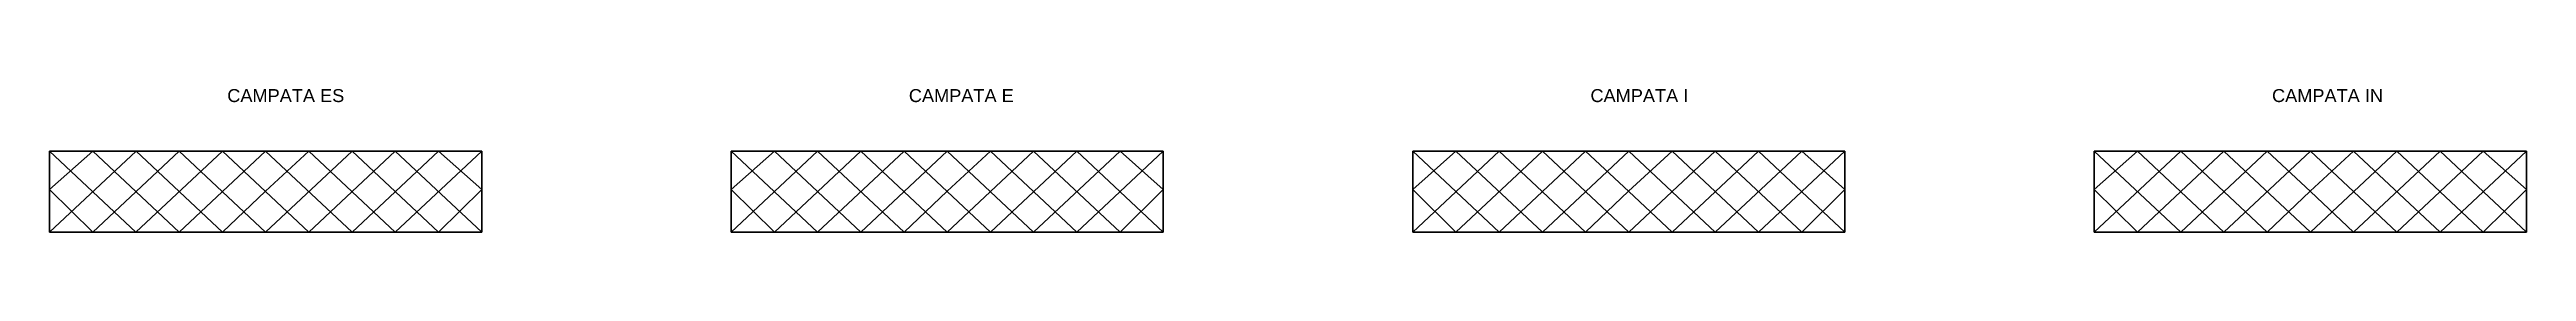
# Model space of a CAD drawing. Header units: millimetres. Extents: x -1222545 to -157688, y -208756 to 214433.
# Drawn here: x -348271 to -157688, y -208756 to -197706 of the extents above.
import ezdxf

# ---------------------------------------------------------------- set-up
doc = ezdxf.new("R2010")
doc.units = ezdxf.units.MM
for name, color, linetype, lineweight in [('CI1', 8, 'Continuous', 30), ('CI2', 9, 'Continuous', 30), ('CS', 7, 'Continuous', 30), ('D-1', 20, 'Continuous', 30), ('D-2', 18, 'Continuous', 30), ('D-3', 16, 'Continuous', 30), ('D-4', 30, 'Continuous', 30), ('D-5', 33, 'Continuous', 30), ('D_1', 70, 'Continuous', 30), ('D_2', 72, 'Continuous', 30), ('D_3', 74, 'Continuous', 30), ('D_4', 76, 'Continuous', 30), ('D_5', 78, 'Continuous', 30), ('LI1', 2, 'Continuous', 30), ('LI2', 12, 'Continuous', 30), ('LS1', 1, 'Continuous', 30), ('TI1', 11, 'Continuous', 30), ('TS1', 5, 'Continuous', 30), ('TS2', 6, 'Continuous', 30), ('tXf1', 4, 'Continuous', 30), ('tXf2', 55, 'Continuous', 30), ('tXs3', 61, 'Continuous', 30), ('V1', 3, 'Continuous', 30), ('V2', 4, 'Continuous', 30)]:
    doc.layers.add(name, color=color, linetype=linetype, lineweight=lineweight)
doc.styles.get("Standard").update_dxf_attribs({"font": 'arial.ttf'})

msp = doc.modelspace()

# ---------------------------------------------------------------- linework, layer by layer
at = {"layer": 'CI1'}
for p, q in [((-348271, -208756), (-344943, -208756)), ((-348271, -208756, 1520), (-344943, -208756, 1520)), ((-318343, -208756), (-315020, -208756)), ((-318343, -208756, 1520), (-315020, -208756, 1520)), ((-295827, -208756, 18787), (-292499, -208756, 18787)), ((-295827, -208756, 20307), (-292499, -208756, 20307)), ((-265899, -208756, 18787), (-262576, -208756, 18787)), ((-265899, -208756, 20307), (-262576, -208756, 20307)), ((-243383, -208756, 37574), (-240055, -208756, 37574)), ((-243383, -208756, 39094), (-240055, -208756, 39094)), ((-213455, -208756, 37574), (-210132, -208756, 37574)), ((-213455, -208756, 39094), (-210132, -208756, 39094)), ((-190939, -208756, 61361), (-187611, -208756, 61361)), ((-190939, -208756, 62881), (-187611, -208756, 62881)), ((-161011, -208756, 61361), (-157688, -208756, 61361)), ((-161011, -208756, 62881), (-157688, -208756, 62881))]:
    msp.add_line(p, q, dxfattribs=at)
at = {"layer": 'CI2', "extrusion": (4.24248e-16, 1, -2.22045e-16)}
for p, q in [((-344943, -208756), (-318343, -208756)), ((-344943, -208756, 1520), (-318343, -208756, 1520)), ((-292499, -208756, 18787), (-265899, -208756, 18787)), ((-292499, -208756, 20307), (-265899, -208756, 20307)), ((-240055, -208756, 37574), (-213455, -208756, 37574)), ((-240055, -208756, 39094), (-213455, -208756, 39094)), ((-187611, -208756, 61361), (-161011, -208756, 61361)), ((-187611, -208756, 62881), (-161011, -208756, 62881))]:
    msp.add_line(p, q, dxfattribs=at)
at = {"layer": 'CS', "extrusion": (0, 1, -2.22045e-16)}
for p, q in [((-315020, -202506, -787), (-348271, -202506, -787)), ((-315020, -202506, 263), (-348271, -202506, 263)), ((-315020, -202506, 1262), (-348271, -202506, 1262)), ((-315020, -202506, 2312), (-348271, -202506, 2312)), ((-262576, -202506, 18000), (-295827, -202506, 18000)), ((-262576, -202506, 19050), (-295827, -202506, 19050)), ((-262576, -202506, 20049), (-295827, -202506, 20049)), ((-262576, -202506, 21099), (-295827, -202506, 21099)), ((-210132, -202506, 36787), (-243383, -202506, 36787)), ((-210132, -202506, 37837), (-243383, -202506, 37837)), ((-210132, -202506, 38836), (-243383, -202506, 38836)), ((-210132, -202506, 39885), (-243383, -202506, 39885)), ((-157688, -202506, 60574), (-190939, -202506, 60574)), ((-157688, -202506, 61624), (-190939, -202506, 61624)), ((-157688, -202506, 62622), (-190939, -202506, 62622)), ((-157688, -202506, 63672), (-190939, -202506, 63672))]:
    msp.add_line(p, q, dxfattribs=at)
at = {"layer": 'D-1'}
for p, q in [((-321668, -208756, 3260), (-315020, -202506, 3260)), ((-321668, -208756, -1740), (-315020, -202506, -1740)), ((-295827, -205481, 22047), (-292499, -202506, 22047)), ((-295827, -208756, 22047), (-289172, -202506, 22047)), ((-295827, -205481, 17047), (-292499, -202506, 17047)), ((-295827, -208756, 17047), (-289172, -202506, 17047)), ((-318343, -208756, 3260), (-315020, -205481, 3260)), ((-318343, -208756, -1740), (-315020, -205481, -1740))]:
    msp.add_line(p, q, dxfattribs=at)
at = {"layer": 'D-2'}
for p, q in [((-324993, -208756, 3260), (-318343, -202506, 3260)), ((-324993, -208756, -1740), (-318343, -202506, -1740)), ((-292499, -208756, 22047), (-285849, -202506, 22047)), ((-292499, -208756, 17047), (-285849, -202506, 17047)), ((-269224, -208756, 22047), (-262576, -202506, 22047)), ((-269224, -208756, 17047), (-262576, -202506, 17047)), ((-243383, -205481, 40834), (-240055, -202506, 40834)), ((-243383, -208756, 40834), (-236728, -202506, 40834)), ((-243383, -205481, 35834), (-240055, -202506, 35834)), ((-243383, -208756, 35834), (-236728, -202506, 35834)), ((-216780, -208756, 40834), (-210132, -202506, 40834)), ((-216780, -208756, 35834), (-210132, -202506, 35834)), ((-190939, -205481, 64621), (-187611, -202506, 64621)), ((-190939, -208756, 64621), (-184284, -202506, 64621)), ((-190939, -205481, 59621), (-187611, -202506, 59621)), ((-190939, -208756, 59621), (-184284, -202506, 59621)), ((-164336, -208756, 64621), (-157688, -202506, 64621)), ((-164336, -208756, 59621), (-157688, -202506, 59621)), ((-265899, -208756, 22047), (-262576, -205481, 22047)), ((-265899, -208756, 17047), (-262576, -205481, 17047)), ((-213455, -208756, 40834), (-210132, -205481, 40834)), ((-213455, -208756, 35834), (-210132, -205481, 35834)), ((-161011, -208756, 64621), (-157688, -205481, 64621)), ((-161011, -208756, 59621), (-157688, -205481, 59621))]:
    msp.add_line(p, q, dxfattribs=at)
at = {"layer": 'D-3'}
for p, q in [((-328318, -208756, 3260), (-321666, -202506, 3260)), ((-328318, -208756, -1740), (-321666, -202506, -1740)), ((-289174, -208756, 22047), (-282522, -202506, 22047)), ((-289174, -208756, 17047), (-282522, -202506, 17047)), ((-272549, -208756, 22047), (-265899, -202506, 22047)), ((-272549, -208756, 17047), (-265899, -202506, 17047)), ((-240055, -208756, 40834), (-233405, -202506, 40834)), ((-240055, -208756, 35834), (-233405, -202506, 35834)), ((-220105, -208756, 40834), (-213455, -202506, 40834)), ((-220105, -208756, 35834), (-213455, -202506, 35834)), ((-187611, -208756, 64621), (-180961, -202506, 64621)), ((-187611, -208756, 59621), (-180961, -202506, 59621)), ((-167661, -208756, 64621), (-161011, -202506, 64621)), ((-167661, -208756, 59621), (-161011, -202506, 59621))]:
    msp.add_line(p, q, dxfattribs=at)
at = {"layer": 'D-4'}
for p, q in [((-348271, -205481, 3260), (-344943, -202506, 3260)), ((-348271, -202506, 3260), (-341618, -208756, 3260)), ((-348271, -208756, 3260), (-341616, -202506, 3260)), ((-348271, -205481, -1740), (-344943, -202506, -1740)), ((-348271, -202506, -1740), (-341618, -208756, -1740)), ((-348271, -208756, -1740), (-341616, -202506, -1740)), ((-331643, -208756, 3260), (-324993, -202506, 3260)), ((-331643, -208756, -1740), (-324993, -202506, -1740)), ((-285849, -208756, 22047), (-279199, -202506, 22050)), ((-285849, -208756, 17047), (-279199, -202506, 17047)), ((-275874, -208756, 22047), (-269222, -202506, 22047)), ((-275874, -208756, 17047), (-269222, -202506, 17047)), ((-236730, -208756, 40834), (-230078, -202506, 40834)), ((-236730, -208756, 35834), (-230078, -202506, 35834)), ((-223430, -208756, 40834), (-216778, -202506, 40834)), ((-223430, -208756, 35834), (-216778, -202506, 35834)), ((-184286, -208756, 64621), (-177634, -202506, 64621)), ((-184286, -208756, 59621), (-177634, -202506, 59621)), ((-170986, -208756, 64621), (-164334, -202506, 64621)), ((-170986, -208756, 59621), (-164334, -202506, 59621)), ((-348271, -205481, 3260), (-344943, -208756, 3260)), ((-348271, -205481, -1740), (-344943, -208756, -1740))]:
    msp.add_line(p, q, dxfattribs=at)
at = {"layer": 'D-5'}
for p, q in [((-344943, -208756, 3260), (-338293, -202506, 3260)), ((-344943, -208756, -1740), (-338293, -202506, -1740)), ((-341618, -208756, 3260), (-334966, -202506, 3260)), ((-341618, -208756, -1740), (-334966, -202506, -1740)), ((-338293, -208756, 3260), (-331643, -202506, 3263)), ((-338293, -208756, -1740), (-331643, -202506, -1740)), ((-331659, -205607, 3260), (-328316, -202506, 3260)), ((-331659, -205607, -1740), (-328316, -202506, -1740)), ((-279215, -205607, 22047), (-275872, -202506, 22047)), ((-279215, -205607, 17047), (-275872, -202506, 17047)), ((-279199, -208756, 22047), (-272549, -202506, 22047)), ((-279199, -208756, 17047), (-272549, -202506, 17047)), ((-233405, -208756, 40834), (-226755, -202506, 40837)), ((-233405, -208756, 35834), (-226755, -202506, 35834)), ((-226771, -205607, 40834), (-223428, -202506, 40834)), ((-226771, -205607, 35834), (-223428, -202506, 35834)), ((-226755, -208756, 40834), (-220105, -202506, 40834)), ((-226755, -208756, 35834), (-220105, -202506, 35834)), ((-180961, -208756, 64621), (-174311, -202506, 64624)), ((-180961, -208756, 59621), (-174311, -202506, 59621)), ((-174327, -205607, 64621), (-170984, -202506, 64621)), ((-174327, -205607, 59621), (-170984, -202506, 59621)), ((-174311, -208756, 64621), (-167661, -202506, 64621)), ((-174311, -208756, 59621), (-167661, -202506, 59621)), ((-334968, -208756, 3260), (-331659, -205607, 3260)), ((-334968, -208756, -1740), (-331659, -205607, -1740)), ((-282524, -208756, 22047), (-279215, -205607, 22047)), ((-282524, -208756, 17047), (-279215, -205607, 17047)), ((-230080, -208756, 40834), (-226771, -205607, 40834)), ((-230080, -208756, 35834), (-226771, -205607, 35834)), ((-177636, -208756, 64621), (-174327, -205607, 64621)), ((-177636, -208756, 59621), (-174327, -205607, 59621))]:
    msp.add_line(p, q, dxfattribs=at)
at = {"layer": 'D_1'}
for p, q in [((-321666, -202506, 3260), (-315020, -208756, 3260)), ((-321666, -202506, -1740), (-315020, -208756, -1740)), ((-318343, -202506, 3260), (-315020, -205481, 3260)), ((-318343, -202506, -1740), (-315020, -205481, -1740)), ((-295827, -202506, 22047), (-289174, -208756, 22047)), ((-295827, -202506, 17047), (-289174, -208756, 17047)), ((-295827, -205481, 22047), (-292499, -208756, 22047)), ((-295827, -205481, 17047), (-292499, -208756, 17047))]:
    msp.add_line(p, q, dxfattribs=at)
at = {"layer": 'D_2'}
for p, q in [((-324993, -202506, 3260), (-318343, -208756, 3260)), ((-324993, -202506, -1740), (-318343, -208756, -1740)), ((-292499, -202506, 22047), (-285849, -208756, 22047)), ((-292499, -202506, 17047), (-285849, -208756, 17047)), ((-269222, -202506, 22047), (-262576, -208756, 22047)), ((-269222, -202506, 17047), (-262576, -208756, 17047)), ((-265899, -202506, 22047), (-262576, -205481, 22047)), ((-265899, -202506, 17047), (-262576, -205481, 17047)), ((-243383, -202506, 40834), (-236730, -208756, 40834)), ((-243383, -202506, 35834), (-236730, -208756, 35834)), ((-216778, -202506, 40834), (-210132, -208756, 40834)), ((-216778, -202506, 35834), (-210132, -208756, 35834)), ((-213455, -202506, 40834), (-210132, -205481, 40834)), ((-213455, -202506, 35834), (-210132, -205481, 35834)), ((-190939, -202506, 64621), (-184286, -208756, 64621)), ((-190939, -202506, 59621), (-184286, -208756, 59621)), ((-164334, -202506, 64621), (-157688, -208756, 64621)), ((-164334, -202506, 59621), (-157688, -208756, 59621)), ((-161011, -202506, 64621), (-157688, -205481, 64621)), ((-161011, -202506, 59621), (-157688, -205481, 59621)), ((-243383, -205481, 40834), (-240055, -208756, 40834)), ((-243383, -205481, 35834), (-240055, -208756, 35834)), ((-190939, -205481, 64621), (-187611, -208756, 64621)), ((-190939, -205481, 59621), (-187611, -208756, 59621))]:
    msp.add_line(p, q, dxfattribs=at)
at = {"layer": 'D_3'}
for p, q in [((-328316, -202506, 3260), (-321668, -208756, 3260)), ((-328316, -202506, -1740), (-321668, -208756, -1740)), ((-289172, -202506, 22047), (-282524, -208756, 22047)), ((-289172, -202506, 17047), (-282524, -208756, 17047)), ((-272549, -202506, 22047), (-265899, -208756, 22047)), ((-272549, -202506, 17047), (-265899, -208756, 17047)), ((-240055, -202506, 40834), (-233405, -208756, 40834)), ((-240055, -202506, 35834), (-233405, -208756, 35834)), ((-220105, -202506, 40834), (-213455, -208756, 40834)), ((-220105, -202506, 35834), (-213455, -208756, 35834)), ((-187611, -202506, 64621), (-180961, -208756, 64621)), ((-187611, -202506, 59621), (-180961, -208756, 59621)), ((-167661, -202506, 64621), (-161011, -208756, 64621)), ((-167661, -202506, 59621), (-161011, -208756, 59621))]:
    msp.add_line(p, q, dxfattribs=at)
at = {"layer": 'D_4'}
for p, q in [((-331643, -202506, 3263), (-324993, -208756, 3260)), ((-331643, -202506, -1740), (-324993, -208756, -1740)), ((-285849, -202506, 22047), (-279199, -208756, 22047)), ((-285849, -202506, 17047), (-279199, -208756, 17047)), ((-275872, -202506, 22047), (-269224, -208756, 22047)), ((-275872, -202506, 17047), (-269224, -208756, 17047)), ((-236728, -202506, 40834), (-230080, -208756, 40834)), ((-236728, -202506, 35834), (-230080, -208756, 35834)), ((-223428, -202506, 40834), (-216780, -208756, 40834)), ((-223428, -202506, 35834), (-216780, -208756, 35834)), ((-184284, -202506, 64621), (-177636, -208756, 64621)), ((-184284, -202506, 59621), (-177636, -208756, 59621)), ((-170984, -202506, 64621), (-164336, -208756, 64621)), ((-170984, -202506, 59621), (-164336, -208756, 59621))]:
    msp.add_line(p, q, dxfattribs=at)
at = {"layer": 'D_5'}
for p, q in [((-344943, -202506, 3260), (-338293, -208756, 3260)), ((-344943, -202506, -1740), (-338293, -208756, -1740)), ((-341616, -202506, 3260), (-334968, -208756, 3260)), ((-341616, -202506, -1740), (-334968, -208756, -1740)), ((-338293, -202506, 3260), (-331643, -208756, 3260)), ((-338293, -202506, -1740), (-331643, -208756, -1740)), ((-334966, -202506, 3260), (-331642, -205623, 3260)), ((-334966, -202506, -1740), (-331642, -205623, -1740)), ((-282522, -202506, 22047), (-279198, -205623, 22047)), ((-282522, -202506, 17047), (-279198, -205623, 17047)), ((-279199, -202506, 22050), (-272549, -208756, 22047)), ((-279199, -202506, 17047), (-272549, -208756, 17047)), ((-233405, -202506, 40834), (-226755, -208756, 40834)), ((-233405, -202506, 35834), (-226755, -208756, 35834)), ((-230078, -202506, 40834), (-226754, -205623, 40834)), ((-230078, -202506, 35834), (-226754, -205623, 35834)), ((-226755, -202506, 40837), (-220105, -208756, 40834)), ((-226755, -202506, 35834), (-220105, -208756, 35834)), ((-180961, -202506, 64621), (-174311, -208756, 64621)), ((-180961, -202506, 59621), (-174311, -208756, 59621)), ((-177634, -202506, 64621), (-174310, -205623, 64621)), ((-177634, -202506, 59621), (-174310, -205623, 59621)), ((-174311, -202506, 64624), (-167661, -208756, 64621)), ((-174311, -202506, 59621), (-167661, -208756, 59621)), ((-331642, -205623, 3260), (-328318, -208756, 3260)), ((-331642, -205623, -1740), (-328318, -208756, -1740)), ((-279198, -205623, 22047), (-275874, -208756, 22047)), ((-279198, -205623, 17047), (-275874, -208756, 17047)), ((-226754, -205623, 40834), (-223430, -208756, 40834)), ((-226754, -205623, 35834), (-223430, -208756, 35834)), ((-174310, -205623, 64621), (-170986, -208756, 64621)), ((-174310, -205623, 59621), (-170986, -208756, 59621))]:
    msp.add_line(p, q, dxfattribs=at)
at = {"layer": 'LI1'}
for points, elevation in [([(-348271, -208756), (-348271, -208756), (-341618, -208756), (-338293, -208756), (-334968, -208756), (-331643, -208756), (-328318, -208756), (-324993, -208756), (-321668, -208756), (-318343, -208756), (-318343, -208756)], 3260), ([(-318343, -208756), (-318343, -208756), (-321668, -208756), (-324993, -208756), (-331643, -208756), (-334968, -208756), (-338293, -208756), (-341618, -208756), (-348271, -208756), (-348271, -208756)], -1740), ([(-292499, -208756), (-292499, -208756), (-289174, -208756), (-285849, -208756), (-282524, -208756), (-279199, -208756), (-275874, -208756), (-272549, -208756), (-269224, -208756), (-265899, -208756), (-265899, -208756)], 22047), ([(-265899, -208756), (-265899, -208756), (-269224, -208756), (-272549, -208756), (-279199, -208756), (-282524, -208756), (-285849, -208756), (-289174, -208756), (-292499, -208756), (-292499, -208756)], 17047), ([(-240055, -208756), (-240055, -208756), (-236730, -208756), (-233405, -208756), (-230080, -208756), (-226755, -208756), (-223430, -208756), (-220105, -208756), (-216780, -208756), (-213455, -208756), (-213455, -208756)], 40834), ([(-213455, -208756), (-213455, -208756), (-216780, -208756), (-220105, -208756), (-226755, -208756), (-230080, -208756), (-233405, -208756), (-236730, -208756), (-240055, -208756), (-240055, -208756)], 35834), ([(-187611, -208756), (-187611, -208756), (-184286, -208756), (-180961, -208756), (-177636, -208756), (-174311, -208756), (-170986, -208756), (-167661, -208756), (-164336, -208756), (-161011, -208756), (-161011, -208756)], 64621), ([(-161011, -208756), (-161011, -208756), (-164336, -208756), (-167661, -208756), (-174311, -208756), (-177636, -208756), (-180961, -208756), (-184286, -208756), (-187611, -208756), (-187611, -208756)], 59621)]:
    msp.add_lwpolyline(points, dxfattribs=dict(at, elevation=elevation))
at = {"layer": 'LI2'}
for p, q in [((-318343, -208756, 3260), (-315020, -208756, 3260)), ((-318343, -208756, -1740), (-315020, -208756, -1740)), ((-292499, -208756, 22047), (-295827, -208756, 22047)), ((-292499, -208756, 17047), (-295827, -208756, 17047)), ((-265899, -208756, 22047), (-262576, -208756, 22047)), ((-265899, -208756, 17047), (-262576, -208756, 17047)), ((-240055, -208756, 40834), (-243383, -208756, 40834)), ((-240055, -208756, 35834), (-243383, -208756, 35834)), ((-213455, -208756, 40834), (-210132, -208756, 40834)), ((-213455, -208756, 35834), (-210132, -208756, 35834)), ((-187611, -208756, 64621), (-190939, -208756, 64621)), ((-187611, -208756, 59621), (-190939, -208756, 59621)), ((-161011, -208756, 64621), (-157688, -208756, 64621)), ((-161011, -208756, 59621), (-157688, -208756, 59621))]:
    msp.add_line(p, q, dxfattribs=at)
at = {"layer": 'LS1'}
for p, q in [((-348271, -202506, 3260), (-344943, -202506, 3260)), ((-348271, -202506, -1740), (-344943, -202506, -1740)), ((-344943, -202506, -1740), (-341616, -202506, -1740)), ((-344943, -202506, 3260), (-341616, -202506, 3260)), ((-341616, -202506, -1740), (-338293, -202506, -1740)), ((-341616, -202506, 3260), (-338293, -202506, 3260)), ((-338293, -202506, -1740), (-334966, -202506, -1740)), ((-338293, -202506, 3260), (-334966, -202506, 3260)), ((-334966, -202506, -1740), (-331643, -202506, -1740)), ((-334966, -202506, 3260), (-331643, -202506, 3263)), ((-331643, -202506, -1740), (-328316, -202506, -1740)), ((-331643, -202506, 3263), (-328316, -202506, 3260)), ((-328316, -202506, -1740), (-324993, -202506, -1740)), ((-328316, -202506, 3260), (-324993, -202506, 3260)), ((-324993, -202506, -1740), (-321666, -202506, -1740)), ((-324993, -202506, 3260), (-321666, -202506, 3260)), ((-321666, -202506, -1740), (-318343, -202506, -1740)), ((-321666, -202506, 3260), (-318343, -202506, 3260)), ((-318343, -202506, -1740), (-315020, -202506, -1740)), ((-318343, -202506, 3260), (-315020, -202506, 3260)), ((-295827, -202506, 22047), (-292499, -202506, 22047)), ((-295827, -202506, 17047), (-292499, -202506, 17047)), ((-292499, -202506, 17047), (-289172, -202506, 17047)), ((-292499, -202506, 22047), (-289172, -202506, 22047)), ((-289172, -202506, 17047), (-285849, -202506, 17047)), ((-289172, -202506, 22047), (-285849, -202506, 22047)), ((-285849, -202506, 17047), (-282522, -202506, 17047)), ((-285849, -202506, 22047), (-282522, -202506, 22047)), ((-282522, -202506, 17047), (-279199, -202506, 17047)), ((-282522, -202506, 22047), (-279199, -202506, 22050)), ((-279199, -202506, 17047), (-275872, -202506, 17047)), ((-279199, -202506, 22050), (-275872, -202506, 22047)), ((-275872, -202506, 17047), (-272549, -202506, 17047)), ((-275872, -202506, 22047), (-272549, -202506, 22047)), ((-272549, -202506, 17047), (-269222, -202506, 17047)), ((-272549, -202506, 22047), (-269222, -202506, 22047)), ((-269222, -202506, 17047), (-265899, -202506, 17047)), ((-269222, -202506, 22047), (-265899, -202506, 22047)), ((-265899, -202506, 17047), (-262576, -202506, 17047)), ((-265899, -202506, 22047), (-262576, -202506, 22047)), ((-243383, -202506, 40834), (-240055, -202506, 40834)), ((-243383, -202506, 35834), (-240055, -202506, 35834)), ((-240055, -202506, 35834), (-236728, -202506, 35834)), ((-240055, -202506, 40834), (-236728, -202506, 40834)), ((-236728, -202506, 35834), (-233405, -202506, 35834)), ((-236728, -202506, 40834), (-233405, -202506, 40834)), ((-233405, -202506, 35834), (-230078, -202506, 35834)), ((-233405, -202506, 40834), (-230078, -202506, 40834)), ((-230078, -202506, 35834), (-226755, -202506, 35834)), ((-230078, -202506, 40834), (-226755, -202506, 40837)), ((-226755, -202506, 35834), (-223428, -202506, 35834)), ((-226755, -202506, 40837), (-223428, -202506, 40834)), ((-223428, -202506, 35834), (-220105, -202506, 35834)), ((-223428, -202506, 40834), (-220105, -202506, 40834)), ((-220105, -202506, 35834), (-216778, -202506, 35834)), ((-220105, -202506, 40834), (-216778, -202506, 40834)), ((-216778, -202506, 35834), (-213455, -202506, 35834)), ((-216778, -202506, 40834), (-213455, -202506, 40834)), ((-213455, -202506, 35834), (-210132, -202506, 35834)), ((-213455, -202506, 40834), (-210132, -202506, 40834)), ((-190939, -202506, 64621), (-187611, -202506, 64621)), ((-190939, -202506, 59621), (-187611, -202506, 59621)), ((-187611, -202506, 59621), (-184284, -202506, 59621)), ((-187611, -202506, 64621), (-184284, -202506, 64621)), ((-184284, -202506, 59621), (-180961, -202506, 59621)), ((-184284, -202506, 64621), (-180961, -202506, 64621)), ((-180961, -202506, 59621), (-177634, -202506, 59621)), ((-180961, -202506, 64621), (-177634, -202506, 64621)), ((-177634, -202506, 59621), (-174311, -202506, 59621)), ((-177634, -202506, 64621), (-174311, -202506, 64624)), ((-174311, -202506, 59621), (-170984, -202506, 59621)), ((-174311, -202506, 64624), (-170984, -202506, 64621)), ((-170984, -202506, 59621), (-167661, -202506, 59621)), ((-170984, -202506, 64621), (-167661, -202506, 64621)), ((-167661, -202506, 59621), (-164334, -202506, 59621)), ((-167661, -202506, 64621), (-164334, -202506, 64621)), ((-164334, -202506, 59621), (-161011, -202506, 59621)), ((-164334, -202506, 64621), (-161011, -202506, 64621)), ((-161011, -202506, 59621), (-157688, -202506, 59621)), ((-161011, -202506, 64621), (-157688, -202506, 64621))]:
    msp.add_line(p, q, dxfattribs=at)
at = {"layer": 'TI1', "extrusion": (4.24248e-16, 1, -2.22045e-16)}
for p, q in [((-348271, -208756, -1740), (-348271, -208756, 3260)), ((-344943, -208756, -1740), (-344943, -208756, 3260)), ((-341618, -208756, -1740), (-341618, -208756, 3260)), ((-338293, -208756, -1740), (-338293, -208756, 3260)), ((-334968, -208756, -1740), (-334968, -208756, 3260)), ((-331643, -208756, -1740), (-331643, -208756, 3260)), ((-328318, -208756, -1740), (-328318, -208756, 3260)), ((-324993, -208756, -1740), (-324993, -208756, 3260)), ((-321668, -208756, -1740), (-321668, -208756, 3260)), ((-318343, -208756, -1740), (-318343, -208756, 3260)), ((-315020, -208756, -1740), (-315020, -208756, 3260)), ((-295827, -208756, 17047), (-295827, -208756, 22047)), ((-292499, -208756, 17047), (-292499, -208756, 22047)), ((-289174, -208756, 17047), (-289174, -208756, 22047)), ((-285849, -208756, 17047), (-285849, -208756, 22047)), ((-282524, -208756, 17047), (-282524, -208756, 22047)), ((-279199, -208756, 17047), (-279199, -208756, 22047)), ((-275874, -208756, 17047), (-275874, -208756, 22047)), ((-272549, -208756, 17047), (-272549, -208756, 22047)), ((-269224, -208756, 17047), (-269224, -208756, 22047)), ((-265899, -208756, 17047), (-265899, -208756, 22047)), ((-262576, -208756, 17047), (-262576, -208756, 22047)), ((-243383, -208756, 35834), (-243383, -208756, 40834)), ((-240055, -208756, 35834), (-240055, -208756, 40834)), ((-236730, -208756, 35834), (-236730, -208756, 40834)), ((-233405, -208756, 35834), (-233405, -208756, 40834)), ((-230080, -208756, 35834), (-230080, -208756, 40834)), ((-226755, -208756, 35834), (-226755, -208756, 40834)), ((-223430, -208756, 35834), (-223430, -208756, 40834)), ((-220105, -208756, 35834), (-220105, -208756, 40834)), ((-216780, -208756, 35834), (-216780, -208756, 40834)), ((-213455, -208756, 35834), (-213455, -208756, 40834)), ((-210132, -208756, 35834), (-210132, -208756, 40834)), ((-190939, -208756, 59621), (-190939, -208756, 64621)), ((-187611, -208756, 59621), (-187611, -208756, 64621)), ((-184286, -208756, 59621), (-184286, -208756, 64621)), ((-180961, -208756, 59621), (-180961, -208756, 64621)), ((-177636, -208756, 59621), (-177636, -208756, 64621)), ((-174311, -208756, 59621), (-174311, -208756, 64621)), ((-170986, -208756, 59621), (-170986, -208756, 64621)), ((-167661, -208756, 59621), (-167661, -208756, 64621)), ((-164336, -208756, 59621), (-164336, -208756, 64621)), ((-161011, -208756, 59621), (-161011, -208756, 64621)), ((-157688, -208756, 59621), (-157688, -208756, 64621))]:
    msp.add_line(p, q, dxfattribs=at)
at = {"layer": 'TS1'}
for p, q in [((-348271, -202506, -1740), (-348271, -202506, 3260)), ((-315020, -202506, -1740), (-315020, -202506, 3260)), ((-295827, -202506, 17047), (-295827, -202506, 22047)), ((-262576, -202506, 17047), (-262576, -202506, 22047)), ((-243383, -202506, 35834), (-243383, -202506, 40834)), ((-210132, -202506, 35834), (-210132, -202506, 40834)), ((-190939, -202506, 59621), (-190939, -202506, 64621)), ((-157688, -202506, 59621), (-157688, -202506, 64621))]:
    msp.add_line(p, q, dxfattribs=at)
at = {"layer": 'TS2'}
for p, q in [((-344943, -202506, -1740), (-344943, -202506, 3260)), ((-341616, -202506, -1740), (-341616, -202506, 3260)), ((-338293, -202506, -1740), (-338293, -202506, 3260)), ((-334966, -202506, -1740), (-334966, -202506, 3260)), ((-331643, -202506, -1740), (-331643, -202506, 3263)), ((-328316, -202506, -1740), (-328316, -202506, 3260)), ((-324993, -202506, -1740), (-324993, -202506, 3260)), ((-321666, -202506, -1740), (-321666, -202506, 3260)), ((-318343, -202506, -1740), (-318343, -202506, 3260)), ((-292499, -202506, 17047), (-292499, -202506, 22047)), ((-289172, -202506, 17047), (-289172, -202506, 22047)), ((-285849, -202506, 17047), (-285849, -202506, 22047)), ((-282522, -202506, 17047), (-282522, -202506, 22047)), ((-279199, -202506, 17047), (-279199, -202506, 22050)), ((-275872, -202506, 17047), (-275872, -202506, 22047)), ((-272549, -202506, 17047), (-272549, -202506, 22047)), ((-269222, -202506, 17047), (-269222, -202506, 22047)), ((-265899, -202506, 17047), (-265899, -202506, 22047)), ((-240055, -202506, 35834), (-240055, -202506, 40834)), ((-236728, -202506, 35834), (-236728, -202506, 40834)), ((-233405, -202506, 35834), (-233405, -202506, 40834)), ((-230078, -202506, 35834), (-230078, -202506, 40834)), ((-226755, -202506, 35834), (-226755, -202506, 40837)), ((-223428, -202506, 35834), (-223428, -202506, 40834)), ((-220105, -202506, 35834), (-220105, -202506, 40834)), ((-216778, -202506, 35834), (-216778, -202506, 40834)), ((-213455, -202506, 35834), (-213455, -202506, 40834)), ((-187611, -202506, 59621), (-187611, -202506, 64621)), ((-184284, -202506, 59621), (-184284, -202506, 64621)), ((-180961, -202506, 59621), (-180961, -202506, 64621)), ((-177634, -202506, 59621), (-177634, -202506, 64621)), ((-174311, -202506, 59621), (-174311, -202506, 64624)), ((-170984, -202506, 59621), (-170984, -202506, 64621)), ((-167661, -202506, 59621), (-167661, -202506, 64621)), ((-164334, -202506, 59621), (-164334, -202506, 64621)), ((-161011, -202506, 59621), (-161011, -202506, 64621))]:
    msp.add_line(p, q, dxfattribs=at)
at = {"layer": 'tXf1', "extrusion": (4.24248e-16, 1, -2.22045e-16)}
for p, q in [((-348271, -208756, -1740), (-344943, -208756, 3260)), ((-344943, -208756, -1740), (-348271, -208756, 3260)), ((-344943, -208756, 3260), (-341618, -208756, -1740)), ((-341618, -208756, 3260), (-344943, -208756, -1740)), ((-341618, -208756, -1740), (-338293, -208756, 3260)), ((-338293, -208756, -1740), (-341618, -208756, 3260)), ((-338293, -208756, 3260), (-334968, -208756, -1740)), ((-334968, -208756, 3260), (-338293, -208756, -1740)), ((-334968, -208756, -1740), (-331643, -208756, 3260)), ((-331643, -208756, -1740), (-334968, -208756, 3260)), ((-331643, -208756, 3260), (-328318, -208756, -1740)), ((-328318, -208756, 3260), (-331643, -208756, -1740)), ((-328318, -208756, -1740), (-324993, -208756, 3260)), ((-324993, -208756, -1740), (-328318, -208756, 3260)), ((-324993, -208756, 3260), (-321668, -208756, -1740)), ((-321668, -208756, 3260), (-324993, -208756, -1740)), ((-321668, -208756, -1740), (-318343, -208756, 3260)), ((-318343, -208756, -1740), (-321668, -208756, 3260)), ((-318343, -208756, 3260), (-315020, -208756, -1740)), ((-315020, -208756, 3260), (-318343, -208756, -1740)), ((-295827, -208756, 17047), (-292499, -208756, 22047)), ((-292499, -208756, 17047), (-295827, -208756, 22047)), ((-292499, -208756, 22047), (-289174, -208756, 17047)), ((-289174, -208756, 22047), (-292499, -208756, 17047)), ((-289174, -208756, 17047), (-285849, -208756, 22047)), ((-285849, -208756, 17047), (-289174, -208756, 22047)), ((-285849, -208756, 22047), (-282524, -208756, 17047)), ((-282524, -208756, 22047), (-285849, -208756, 17047)), ((-282524, -208756, 17047), (-279199, -208756, 22047)), ((-279199, -208756, 17047), (-282524, -208756, 22047)), ((-279199, -208756, 22047), (-275874, -208756, 17047)), ((-275874, -208756, 22047), (-279199, -208756, 17047)), ((-275874, -208756, 17047), (-272549, -208756, 22047)), ((-272549, -208756, 17047), (-275874, -208756, 22047)), ((-272549, -208756, 22047), (-269224, -208756, 17047)), ((-269224, -208756, 22047), (-272549, -208756, 17047)), ((-269224, -208756, 17047), (-265899, -208756, 22047)), ((-265899, -208756, 17047), (-269224, -208756, 22047)), ((-265899, -208756, 22047), (-262576, -208756, 17047)), ((-262576, -208756, 22047), (-265899, -208756, 17047)), ((-243383, -208756, 35834), (-240055, -208756, 40834)), ((-240055, -208756, 35834), (-243383, -208756, 40834)), ((-240055, -208756, 40834), (-236730, -208756, 35834)), ((-236730, -208756, 40834), (-240055, -208756, 35834)), ((-236730, -208756, 35834), (-233405, -208756, 40834)), ((-233405, -208756, 35834), (-236730, -208756, 40834)), ((-233405, -208756, 40834), (-230080, -208756, 35834)), ((-230080, -208756, 40834), (-233405, -208756, 35834)), ((-230080, -208756, 35834), (-226755, -208756, 40834)), ((-226755, -208756, 35834), (-230080, -208756, 40834)), ((-226755, -208756, 40834), (-223430, -208756, 35834)), ((-223430, -208756, 40834), (-226755, -208756, 35834)), ((-223430, -208756, 35834), (-220105, -208756, 40834)), ((-220105, -208756, 35834), (-223430, -208756, 40834)), ((-220105, -208756, 40834), (-216780, -208756, 35834)), ((-216780, -208756, 40834), (-220105, -208756, 35834)), ((-216780, -208756, 35834), (-213455, -208756, 40834)), ((-213455, -208756, 35834), (-216780, -208756, 40834)), ((-213455, -208756, 40834), (-210132, -208756, 35834)), ((-210132, -208756, 40834), (-213455, -208756, 35834)), ((-190939, -208756, 59621), (-187611, -208756, 64621)), ((-187611, -208756, 59621), (-190939, -208756, 64621)), ((-187611, -208756, 64621), (-184286, -208756, 59621)), ((-184286, -208756, 64621), (-187611, -208756, 59621)), ((-184286, -208756, 59621), (-180961, -208756, 64621)), ((-180961, -208756, 59621), (-184286, -208756, 64621)), ((-180961, -208756, 64621), (-177636, -208756, 59621)), ((-177636, -208756, 64621), (-180961, -208756, 59621)), ((-177636, -208756, 59621), (-174311, -208756, 64621)), ((-174311, -208756, 59621), (-177636, -208756, 64621)), ((-174311, -208756, 64621), (-170986, -208756, 59621)), ((-170986, -208756, 64621), (-174311, -208756, 59621)), ((-170986, -208756, 59621), (-167661, -208756, 64621)), ((-167661, -208756, 59621), (-170986, -208756, 64621)), ((-167661, -208756, 64621), (-164336, -208756, 59621)), ((-164336, -208756, 64621), (-167661, -208756, 59621)), ((-164336, -208756, 59621), (-161011, -208756, 64621)), ((-161011, -208756, 59621), (-164336, -208756, 64621)), ((-161011, -208756, 64621), (-157688, -208756, 59621)), ((-157688, -208756, 64621), (-161011, -208756, 59621))]:
    msp.add_line(p, q, dxfattribs=at)
at = {"layer": 'tXs3', "extrusion": (0, 1, -2.22045e-16)}
for p, q in [((-348271, -202506, -1740), (-344943, -202506, 3260)), ((-344943, -202506, -1740), (-348271, -202506, 3260)), ((-344943, -202506, 3260), (-341616, -202506, -1740)), ((-341616, -202506, 3260), (-344943, -202506, -1740)), ((-341616, -202506, -1740), (-338293, -202506, 3260)), ((-338293, -202506, -1740), (-341616, -202506, 3260)), ((-338293, -202506, 3260), (-334966, -202506, -1740)), ((-334966, -202506, 3260), (-338293, -202506, -1740)), ((-334966, -202506, -1740), (-331643, -202506, 3263)), ((-331643, -202506, -1740), (-334966, -202506, 3260)), ((-331643, -202506, 3263), (-328316, -202506, -1740)), ((-328316, -202506, 3260), (-331643, -202506, -1740)), ((-328316, -202506, -1740), (-324993, -202506, 3260)), ((-324993, -202506, -1740), (-328316, -202506, 3260)), ((-324993, -202506, 3260), (-321666, -202506, -1740)), ((-321666, -202506, 3260), (-324993, -202506, -1740)), ((-321666, -202506, -1740), (-318343, -202506, 3260)), ((-318343, -202506, -1740), (-321666, -202506, 3260)), ((-318343, -202506, 3260), (-315020, -202506, -1740)), ((-315020, -202506, 3260), (-318343, -202506, -1740)), ((-295827, -202506, 17047), (-292499, -202506, 22047)), ((-292499, -202506, 17047), (-295827, -202506, 22047)), ((-292499, -202506, 22047), (-289172, -202506, 17047)), ((-289172, -202506, 22047), (-292499, -202506, 17047)), ((-289172, -202506, 17047), (-285849, -202506, 22047)), ((-285849, -202506, 17047), (-289172, -202506, 22047)), ((-285849, -202506, 22047), (-282522, -202506, 17047)), ((-282522, -202506, 22047), (-285849, -202506, 17047)), ((-282522, -202506, 17047), (-279199, -202506, 22050)), ((-279199, -202506, 17047), (-282522, -202506, 22047)), ((-279199, -202506, 22050), (-275872, -202506, 17047)), ((-275872, -202506, 22047), (-279199, -202506, 17047)), ((-275872, -202506, 17047), (-272549, -202506, 22047)), ((-272549, -202506, 17047), (-275872, -202506, 22047)), ((-272549, -202506, 22047), (-269222, -202506, 17047)), ((-269222, -202506, 22047), (-272549, -202506, 17047)), ((-269222, -202506, 17047), (-265899, -202506, 22047)), ((-265899, -202506, 17047), (-269222, -202506, 22047)), ((-265899, -202506, 22047), (-262576, -202506, 17047)), ((-262576, -202506, 22047), (-265899, -202506, 17047)), ((-243383, -202506, 35834), (-240055, -202506, 40834)), ((-240055, -202506, 35834), (-243383, -202506, 40834)), ((-240055, -202506, 40834), (-236728, -202506, 35834)), ((-236728, -202506, 40834), (-240055, -202506, 35834)), ((-236728, -202506, 35834), (-233405, -202506, 40834)), ((-233405, -202506, 35834), (-236728, -202506, 40834)), ((-233405, -202506, 40834), (-230078, -202506, 35834)), ((-230078, -202506, 40834), (-233405, -202506, 35834)), ((-230078, -202506, 35834), (-226755, -202506, 40837)), ((-226755, -202506, 35834), (-230078, -202506, 40834)), ((-226755, -202506, 40837), (-223428, -202506, 35834)), ((-223428, -202506, 40834), (-226755, -202506, 35834)), ((-223428, -202506, 35834), (-220105, -202506, 40834)), ((-220105, -202506, 35834), (-223428, -202506, 40834)), ((-220105, -202506, 40834), (-216778, -202506, 35834)), ((-216778, -202506, 40834), (-220105, -202506, 35834)), ((-216778, -202506, 35834), (-213455, -202506, 40834)), ((-213455, -202506, 35834), (-216778, -202506, 40834)), ((-213455, -202506, 40834), (-210132, -202506, 35834)), ((-210132, -202506, 40834), (-213455, -202506, 35834)), ((-190939, -202506, 59621), (-187611, -202506, 64621)), ((-187611, -202506, 59621), (-190939, -202506, 64621)), ((-187611, -202506, 64621), (-184284, -202506, 59621)), ((-184284, -202506, 64621), (-187611, -202506, 59621)), ((-184284, -202506, 59621), (-180961, -202506, 64621)), ((-180961, -202506, 59621), (-184284, -202506, 64621)), ((-180961, -202506, 64621), (-177634, -202506, 59621)), ((-177634, -202506, 64621), (-180961, -202506, 59621)), ((-177634, -202506, 59621), (-174311, -202506, 64624)), ((-174311, -202506, 59621), (-177634, -202506, 64621)), ((-174311, -202506, 64624), (-170984, -202506, 59621)), ((-170984, -202506, 64621), (-174311, -202506, 59621)), ((-170984, -202506, 59621), (-167661, -202506, 64621)), ((-167661, -202506, 59621), (-170984, -202506, 64621)), ((-167661, -202506, 64621), (-164334, -202506, 59621)), ((-164334, -202506, 64621), (-167661, -202506, 59621)), ((-164334, -202506, 59621), (-161011, -202506, 64621)), ((-161011, -202506, 59621), (-164334, -202506, 64621)), ((-161011, -202506, 64621), (-157688, -202506, 59621)), ((-157688, -202506, 64621), (-161011, -202506, 59621))]:
    msp.add_line(p, q, dxfattribs=at)
at = {"layer": 'V1'}
for p, q in [((-348271, -208756, 3260), (-348271, -202506, 3260)), ((-348271, -208756, -1740), (-348271, -202506, -1740))]:
    msp.add_line(p, q, dxfattribs=at)
at = {"layer": 'V2'}
for p, q in [((-315020, -202506, 3260), (-315020, -208756, 3260)), ((-315020, -202506, -1740), (-315020, -208756, -1740)), ((-295827, -208756, 22047), (-295827, -202506, 22047)), ((-295827, -208756, 17047), (-295827, -202506, 17047)), ((-262576, -202506, 22047), (-262576, -208756, 22047)), ((-262576, -202506, 17047), (-262576, -208756, 17047)), ((-243383, -208756, 40834), (-243383, -202506, 40834)), ((-243383, -208756, 35834), (-243383, -202506, 35834)), ((-210132, -202506, 40834), (-210132, -208756, 40834)), ((-210132, -202506, 35834), (-210132, -208756, 35834)), ((-190939, -208756, 64621), (-190939, -202506, 64621)), ((-190939, -208756, 59621), (-190939, -202506, 59621)), ((-157688, -202506, 64621), (-157688, -208756, 64621)), ((-157688, -202506, 59621), (-157688, -208756, 59621))]:
    msp.add_line(p, q, dxfattribs=at)

# ---------------------------------------------------------------- texts
at = {"layer": 'tXf2', "char_height": 1000, "attachment_point": 1}
for s, insert in [('CAMPATA ES', (-334596, -197721)), ('CAMPATA E', (-282152, -197721, 18787)), ('CAMPATA I', (-229708, -197721, 37574)), ('CAMPATA IN', (-177265, -197721, 61361))]:
    msp.add_mtext_dynamic_manual_height_columns(s, width=21329.22, gutter_width=12.5, heights=[0], dxfattribs=dict(at, insert=insert))

doc.saveas('drawing.dxf')
